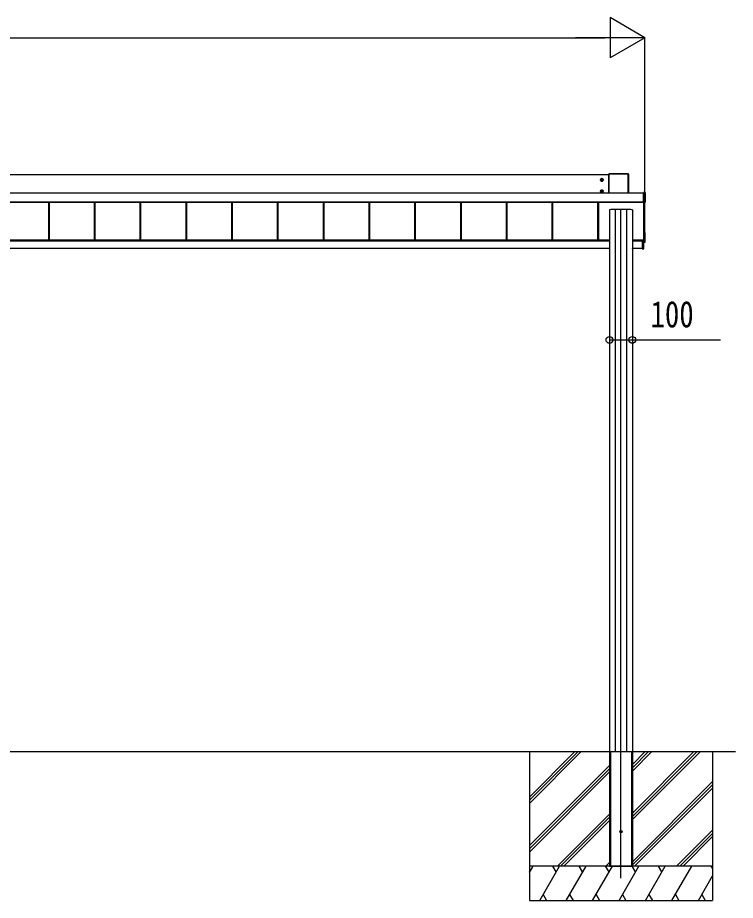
# Model space of a CAD drawing. Units: millimetres, scale not verified. Extents: x -14718 to 14718, y -10395 to 10395.
# Drawn here: x -3243 to -107, y -7998 to -4139 of the extents above; entities that cross this region are included whole.
import ezdxf
from ezdxf.enums import TextEntityAlignment as Align

# ---------------------------------------------------------------- set-up
doc = ezdxf.new("R2010")
doc.units = ezdxf.units.MM
doc.header["$LTSCALE"] = 50
for name, color, linetype in [('0-3_YKK_12', 2, 'Continuous'), ('0-4_YKK_A1', 4, 'Continuous'), ('0-5_YKK_D', 6, 'Continuous')]:
    doc.layers.add(name, color=color, linetype=linetype)
doc.styles.add('ＭＳ ゴシック', font='')
doc.styles.get('ＭＳ ゴシック').set_extended_font_data('MS Gothic')

msp = doc.modelspace()

# ---------------------------------------------------------------- linework, layer by layer
at = {"layer": '0-3_YKK_12'}
msp.add_line((-607.43, -7900), (-607.43, -4974.3), dxfattribs=at)
at = {"layer": '0-4_YKK_A1'}
for p, q in [((-660.43, -4822.65), (-660.43, -4904.81)), ((-660.09, -4822.79), (-660.43, -4822.65)), ((-660.09, -4904.81), (-660.09, -4822.79)), ((-574.93, -4822.15), (-659.93, -4822.15)), ((-659.93, -4822.15), (-659.59, -4822.29)), ((-659.59, -4822.29), (-659.59, -4822.78)), ((-659.59, -4822.29), (-575.27, -4822.29)), ((-659.59, -4822.78), (-659.59, -4904.81)), ((-575.27, -4822.78), (-659.59, -4822.78)), ((-575.27, -4822.29), (-574.93, -4822.15)), ((-575.27, -4822.29), (-575.27, -4822.78)), ((-575.27, -4904.81), (-575.27, -4822.78)), ((-574.43, -4822.65), (-574.77, -4822.79)), ((-574.77, -4822.79), (-574.77, -4904.81)), ((-574.43, -4904.81), (-574.43, -4822.65)), ((-660.43, -4826.37), (-6354.43, -4826.37)), ((-697.68, -4848.11), (-683.18, -4848.11)), ((-692.71, -4847.35), (-693.43, -4847.35)), ((-690.43, -4855.36), (-690.43, -4840.86)), ((-688.15, -4848.87), (-687.43, -4848.87)), ((-697.68, -4898.08), (-683.18, -4898.08)), ((-692.71, -4897.32), (-693.43, -4897.32)), ((-690.43, -4905.33), (-690.43, -4890.83)), ((-688.15, -4898.84), (-687.43, -4898.84)), ((-6399.93, -4904.81), (-508.93, -4904.81)), ((-6399.93, -4905.29), (-508.93, -4905.29)), ((-507.73, -4903.58), (-508.93, -4903.58)), ((-508.93, -4903.73), (-508.93, -4903.58)), ((-508.93, -4903.58), (-508.93, -4903.58)), ((-507.73, -4903.58), (-508.93, -4903.58)), ((-508.93, -4904.21), (-508.93, -4903.73)), ((-501.89, -4904.21), (-508.93, -4904.21)), ((-507.73, -4903.58), (-507.73, -4903.58)), ((-507.13, -4903.57), (-507.18, -4903.57)), ((-507.13, -4903.53), (-501.43, -4903.53)), ((-507.13, -4903.53), (-507.13, -4903.57)), ((-501.89, -4903.73), (-501.43, -4903.53)), ((-501.89, -4945.27), (-501.89, -4904.21)), ((-500.93, -4904.03), (-501.39, -4904.23)), ((-501.39, -4904.23), (-501.39, -4945.29)), ((-500.93, -4904.03), (-500.93, -4946.01)), ((-6399.93, -4944.26), (-508.93, -4944.26)), ((-6399.93, -4944.78), (-508.93, -4944.78)), ((-508.93, -4944.92), (-6399.93, -4944.92)), ((-3108.93, -4944.92), (-3108.93, -5111.15)), ((-3106.33, -4944.92), (-3106.33, -5111.15)), ((-3105.93, -4944.92), (-3105.93, -5111.15)), ((-2908.93, -4944.92), (-2908.93, -5111.15)), ((-2906.33, -4944.92), (-2906.33, -5111.15)), ((-2905.93, -4944.92), (-2905.93, -5111.15)), ((-2708.93, -4944.92), (-2708.93, -5111.15)), ((-2706.33, -4944.92), (-2706.33, -5111.15)), ((-2705.93, -4944.92), (-2705.93, -5111.15)), ((-2508.93, -4944.92), (-2508.93, -5111.15)), ((-2506.33, -4944.92), (-2506.33, -5111.15)), ((-2505.93, -4944.92), (-2505.93, -5111.15)), ((-2308.93, -4944.92), (-2308.93, -5111.15)), ((-2306.33, -4944.92), (-2306.33, -5111.15)), ((-2305.93, -4944.92), (-2305.93, -5111.15)), ((-2108.93, -4944.92), (-2108.93, -5111.15)), ((-2106.33, -4944.92), (-2106.33, -5111.15)), ((-2105.93, -4944.92), (-2105.93, -5111.15)), ((-1908.93, -4944.92), (-1908.93, -5111.15)), ((-1906.33, -4944.92), (-1906.33, -5111.15)), ((-1905.93, -4944.92), (-1905.93, -5111.15)), ((-1708.93, -4944.92), (-1708.93, -5111.15)), ((-1706.33, -4944.92), (-1706.33, -5111.15)), ((-1705.93, -4944.92), (-1705.93, -5111.15)), ((-1508.93, -4944.92), (-1508.93, -5111.15)), ((-1506.33, -4944.92), (-1506.33, -5111.15)), ((-1505.93, -4944.92), (-1505.93, -5111.15)), ((-1308.93, -4944.92), (-1308.93, -5111.15)), ((-1306.33, -4944.92), (-1306.33, -5111.15)), ((-1305.93, -4944.92), (-1305.93, -5111.15)), ((-1108.93, -4944.92), (-1108.93, -5111.15)), ((-1106.33, -4944.92), (-1106.33, -5111.15)), ((-1105.93, -4944.92), (-1105.93, -5111.15)), ((-908.93, -4944.92), (-908.93, -5111.15)), ((-906.33, -4944.92), (-906.33, -5111.15)), ((-905.93, -4944.92), (-905.93, -5111.15)), ((-708.93, -4944.92), (-708.93, -5111.15)), ((-706.33, -4944.92), (-706.33, -5111.15)), ((-705.93, -4944.92), (-705.93, -5111.15)), ((-632.24, -4977.12), (-632.24, -7347.5)), ((-582.62, -4977.12), (-582.62, -7347.5)), ((-508.93, -4945.27), (-501.89, -4945.27)), ((-508.93, -4945.78), (-508.93, -4946.33)), ((-501.89, -4945.78), (-508.93, -4945.78)), ((-508.93, -4946.33), (-507.73, -4946.33)), ((-508.93, -4946.33), (-508.93, -4946.33)), ((-508.93, -4946.33), (-507.73, -4946.33)), ((-507.73, -4946.33), (-507.73, -4946.33)), ((-507.43, -5118.98), (-507.43, -4946.34)), ((-507.13, -4946.39), (-507.13, -4946.51)), ((-501.43, -4946.51), (-507.13, -4946.51)), ((-502.43, -5118.93), (-502.43, -4946.51)), ((-501.89, -4945.27), (-501.89, -4945.78)), ((-501.43, -4946.51), (-501.89, -4945.78)), ((-501.39, -4945.29), (-500.93, -4946.01)), ((-657.43, -4978.86), (-657.43, -7343.5)), ((-557.43, -4978.86), (-557.43, -7343.5)), ((-501.9, -5078.41), (-502.43, -5078.38)), ((-501.43, -5119.97), (-501.43, -5078.91)), ((-657.43, -5111.15), (-6297.43, -5111.15)), ((-657.43, -5113.15), (-6297.43, -5113.15)), ((-657.43, -5116.02), (-6293.43, -5116.02)), ((-510.43, -5111.15), (-557.43, -5111.15)), ((-514.43, -5113.15), (-557.43, -5113.15)), ((-514.43, -5116.02), (-557.43, -5116.02)), ((-509.43, -5111.5), (-514.43, -5111.49)), ((-514.43, -5115.78), (-514.43, -5111.49)), ((-514.43, -5115.78), (-514.43, -5115.98)), ((-508.71, -5115.79), (-514.43, -5115.78)), ((-514.43, -5116.28), (-508.23, -5116.29)), ((-510.93, -5110.76), (-507.73, -5110.76)), ((-510.93, -5111.15), (-510.93, -5110.76)), ((-510.43, -5111.15), (-510.43, -5111.44)), ((-510.43, -5111.44), (-510.43, -5111.49)), ((-509.43, -5111.5), (-509.43, -5110.76)), ((-508.71, -5113.21), (-508.71, -5115.79)), ((-508.71, -5113.21), (-508.43, -5113.21)), ((-508.71, -5115.79), (-508.43, -5115.79)), ((-508.23, -5115.99), (-508.23, -5113.01)), ((-508.23, -5115.99), (-508.23, -5115.99)), ((-508.21, -5110.76), (-508.21, -5112.71)), ((-508.21, -5112.71), (-507.93, -5112.71)), ((-508.21, -5116.29), (-507.93, -5116.29)), ((-507.93, -5112.71), (-507.93, -5110.76)), ((-507.93, -5116.29), (-507.93, -5112.71)), ((-507.93, -5149.38), (-507.93, -5116.29)), ((-502.43, -5119.5), (-507.93, -5119.83)), ((-507.93, -5121.09), (-501.9, -5120.71)), ((-507.93, -5121.09), (-501.9, -5120.71)), ((-501.9, -5120.46), (-507.61, -5120.81)), ((-507.61, -5120.81), (-507.61, -5120.86)), ((-502.93, -5119.48), (-506.93, -5119.48)), ((-502.43, -5119.5), (-502.43, -5118.93)), ((-501.9, -5120.71), (-501.9, -5120.46)), ((-501.9, -5120.71), (-501.9, -5120.71)), ((-501.43, -5119.97), (-501.43, -5120.21)), ((-658.28, -5147.5), (-6293.43, -5147.5)), ((-658.43, -5149.68), (-658.3, -5147.5)), ((-658.28, -5147.5), (-657.8, -5147.5)), ((-657.8, -5147.5), (-657.93, -5149.68)), ((-657.43, -5147.5), (-657.8, -5147.5)), ((-557.06, -5147.5), (-557.43, -5147.5)), ((-557.43, -5149.68), (-556.93, -5149.68)), ((-556.93, -5150), (-557.43, -5150)), ((-557.06, -5147.5), (-556.58, -5147.5)), ((-556.93, -5149.68), (-557.06, -5147.5)), ((-556.93, -5150), (-556.93, -5149.68)), ((-556.73, -5150), (-556.93, -5150)), ((-514.43, -5147.5), (-556.58, -5147.5)), ((-556.56, -5147.5), (-556.43, -5149.68)), ((-514.43, -5150.06), (-508.21, -5149.68)), ((-514.43, -5149.76), (-514.43, -5150.06)), ((-507.93, -5149.38), (-508.21, -5149.38)), ((-12157.43, -7347.5), (-107.43, -7347.5)), ((-1007.43, -7347.5), (-1007.43, -7997.5)), ((-1007.43, -7574.13), (-780.8, -7347.5)), ((-1007.43, -7545.85), (-809.08, -7347.5)), ((-1007.43, -7559.99), (-795, -7347.56)), ((-657.43, -7343.5), (-657.43, -7847.5)), ((-657.43, -7347.5), (-657.13, -7347.5)), ((-657.43, -7347.5), (-657.43, -7847.5)), ((-657.13, -7347.5), (-557.73, -7347.5)), ((-654.93, -7347.5), (-654.93, -7847.5)), ((-653.43, -7347.5), (-653.43, -7847.5)), ((-561.43, -7347.5), (-561.43, -7847.5)), ((-559.93, -7347.5), (-559.93, -7847.5)), ((-557.43, -7343.5), (-557.43, -7847.5)), ((-557.43, -7347.5), (-557.43, -7847.5)), ((-557.43, -7432.5), (-472.43, -7347.5)), ((-557.43, -7418.36), (-486.57, -7347.5)), ((-557.43, -7404.21), (-500.72, -7347.5)), ((-557.43, -7644.63), (-260.34, -7347.54)), ((-557.43, -7630.49), (-274.48, -7347.54)), ((-557.43, -7616.35), (-288.62, -7347.54)), ((-207.43, -7347.5), (-207.43, -7997.5)), ((-1007.43, -7757.98), (-657.43, -7407.98)), ((-1007.43, -7772.12), (-657.43, -7422.12)), ((-1007.43, -7786.26), (-657.43, -7436.26)), ((-557.43, -7828.48), (-207.43, -7478.48)), ((-557.43, -7842.62), (-207.43, -7492.62)), ((-548.17, -7847.5), (-207.43, -7506.76)), ((-884.82, -7847.5), (-657.43, -7620.11)), ((-870.68, -7847.5), (-657.43, -7634.25)), ((-856.54, -7847.5), (-657.43, -7648.4)), ((-364.32, -7847.5), (-207.43, -7690.61)), ((-350.18, -7847.5), (-207.43, -7704.75)), ((-336.04, -7847.5), (-207.43, -7718.89)), ((-672.69, -7847.5), (-657.43, -7832.24)), ((-207.43, -7847.5), (-1007.43, -7847.5)), ((-1007.43, -7876.44), (-990.72, -7847.5)), ((-207.43, -7847.5), (-1007.43, -7847.5)), ((-1005.72, -7873.48), (-1007.43, -7870.52)), ((-961.85, -7997.5), (-875.25, -7847.5)), ((-890.25, -7873.48), (-905.25, -7847.5)), ((-846.38, -7997.5), (-759.78, -7847.5)), ((-774.78, -7873.48), (-789.78, -7847.5)), ((-730.91, -7997.5), (-644.31, -7847.5)), ((-659.31, -7873.48), (-674.31, -7847.5)), ((-657.43, -7847.5), (-557.43, -7847.5)), ((-615.44, -7997.5), (-528.84, -7847.5)), ((-543.84, -7873.48), (-558.84, -7847.5)), ((-499.97, -7997.5), (-413.37, -7847.5)), ((-428.37, -7873.48), (-443.37, -7847.5)), ((-384.5, -7997.5), (-297.9, -7847.5)), ((-207.43, -7856.16), (-212.43, -7847.5)), ((-269.03, -7997.5), (-207.43, -7890.8)), ((-946.86, -7971.52), (-931.86, -7997.5)), ((-831.39, -7971.52), (-816.39, -7997.5)), ((-715.92, -7971.52), (-700.92, -7997.5)), ((-600.44, -7971.52), (-585.44, -7997.5)), ((-484.98, -7971.52), (-469.98, -7997.5)), ((-369.5, -7971.52), (-354.51, -7997.5)), ((-254.03, -7971.52), (-239.04, -7997.5)), ((-1007.43, -7997.5), (-207.43, -7997.5))]:
    msp.add_line(p, q, dxfattribs=at)
for points in [[(-690.43, -4842.34), (-695.43, -4845.22), (-695.43, -4851), (-690.43, -4853.88), (-685.43, -4851), (-685.43, -4845.22)], [(-690.43, -4892.31), (-695.43, -4895.19), (-695.43, -4900.97), (-690.43, -4903.85), (-685.43, -4900.97), (-685.43, -4895.19)]]:
    msp.add_lwpolyline(points, close=True, dxfattribs=at)
for points in [[(-693.43, -4847.35), (-693.43, -4848.87), (-692.71, -4848.87)], [(-689.67, -4845.83), (-689.67, -4845.11), (-691.19, -4845.11), (-691.19, -4845.83)], [(-691.19, -4850.39), (-691.19, -4851.11), (-689.67, -4851.11), (-689.67, -4850.39)], [(-687.43, -4848.87), (-687.43, -4847.35), (-688.15, -4847.35)], [(-693.43, -4897.32), (-693.43, -4898.84), (-692.71, -4898.84)], [(-689.67, -4895.8), (-689.67, -4895.08), (-691.19, -4895.08), (-691.19, -4895.8)], [(-691.19, -4900.36), (-691.19, -4901.08), (-689.67, -4901.08), (-689.67, -4900.36)], [(-687.43, -4898.84), (-687.43, -4897.32), (-688.15, -4897.32)], [(-508.93, -4903.73), (-501.89, -4903.73), (-501.89, -4904.21)], [(-508.93, -4945.78), (-508.93, -4945.27), (-508.93, -4904.21)], [(-508.25, -5115.99), (-514.43, -5115.98), (-514.43, -5116.28), (-514.43, -5149.76)], [(-508.21, -5116.29), (-508.21, -5149.38), (-514.43, -5149.76)], [(-508.43, -5115.81), (-508.43, -5115.79), (-508.43, -5113.21)], [(-508.23, -5115.99), (-508.23, -5115.99), (-508.24, -5115.99)], [(-657.43, -5150), (-657.93, -5150), (-658.13, -5150)], [(-657.93, -5150), (-657.93, -5149.68), (-657.43, -5149.68)], [(-657.13, -7347.5), (-557.73, -7347.5), (-557.43, -7347.5)]]:
    msp.add_lwpolyline(points, dxfattribs=at)
for centre, radius in [((-690.43, -4848.11), 6.25), ((-690.43, -4848.11), 5), ((-690.43, -4898.08), 6.25), ((-690.43, -4898.08), 5), ((-607.43, -7697.5), 5)]:
    msp.add_circle(centre, radius, dxfattribs=at)
for centre, radius, start, end in [((-659.59, -4822.79), 0.5, 90.15046, 179.81463), ((-659.71, -4826.89), 4.12, 88.40447, 95.35624), ((-575.27, -4822.79), 0.5, 0.18537, 89.84954), ((-575.15, -4826.89), 4.12, 84.64376, 91.59553), ((-690.43, -4848.11), 5.58, 153.74848, 206.25152), ((-690.43, -4848.11), 5.58, 93.74848, 146.25152), ((-690.43, -4848.11), 5.58, 213.74848, 266.25152), ((-692.71, -4845.83), 1.52, 270, 0), ((-692.71, -4850.39), 1.52, 0, 90), ((-690.43, -4848.11), 5.58, 33.74848, 86.25152), ((-690.43, -4848.11), 5.58, 273.74848, 326.25152), ((-688.15, -4845.83), 1.52, 180, 270), ((-688.15, -4850.39), 1.52, 90, 180), ((-690.43, -4848.11), 5.58, 333.74848, 26.25152), ((-690.43, -4898.08), 5.58, 153.74848, 206.25152), ((-690.43, -4898.08), 5.58, 93.74848, 146.25152), ((-692.71, -4895.8), 1.52, 270, 0), ((-692.71, -4900.36), 1.52, 0, 90), ((-690.43, -4898.08), 5.58, 33.74848, 86.25152), ((-688.15, -4895.8), 1.52, 180, 270), ((-688.15, -4900.36), 1.52, 90, 180), ((-690.43, -4898.08), 5.58, 333.74848, 26.25152), ((-690.43, -4898.08), 5.58, 213.74848, 266.25152), ((-690.43, -4898.08), 5.58, 273.74848, 326.25152), ((-507.29, -4902.17), 1.41, 271.33232, 274.49739), ((-501.89, -4904.23), 0.5, 0.18537, 89.84954), ((-501.78, -4908.33), 4.12, 84.64376, 91.59553), ((-507.64, -4948.95), 2.62, 81.42612, 92.09097), ((-507.13, -4946.09), 0.301, 243.24083, 270.00691), ((-501.78, -4949.39), 4.12, 84.64376, 91.59553), ((-501.89, -4945.28), 0.502, 270.31408, 359.651), ((-501.93, -5078.91), 0.5, 0.01604, 86.51881), ((-508.64, -5117.78), 1.98, 83.79926, 91.95127), ((-508.25, -5116.29), 0.3, 87.77338, 89.77816), ((-508.25, -5116.14), 0.141, 85.77463, 89.9759), ((-509.48, -5116.22), 1.25, 356.45735, 10.27369), ((-509.44, -5116.17), 1.21, 354.17006, 8.37745), ((-509.56, -5112.78), 1.35, 350.09675, 2.91202), ((-508.23, -5112.71), 0.3, 269.98255, 359.98254), ((-508.23, -5116.29), 0.3, 0, 89.87763), ((-509.43, -5116.22), 1.22, 356.27163, 10.47203), ((-507.63, -5120.51), 0.3, 180.0189, 273.51595), ((-507.63, -5120.56), 0.3, 180.0189, 273.51595), ((-507.73, -5110.46), 0.3, 269.98255, 359.98252), ((-506.93, -5118.98), 0.5, 180.01746, 270.01745), ((-502.93, -5118.98), 0.5, 269.98255, 359.98254), ((-501.93, -5119.97), 0.5, 273.48119, 359.98396), ((-501.93, -5120.21), 0.5, 273.6197, 0), ((-501.93, -5120.21), 0.5, 273.48119, 359.98396), ((-658.13, -5149.7), 0.3, 176.5, 270), ((-556.73, -5149.7), 0.3, 270, 3.5), ((-508.23, -5149.38), 0.3, 273.5, 0), ((-509.44, -5149.53), 1.24, 353.06854, 6.93146)]:
    msp.add_arc(centre, radius, start, end, dxfattribs=at)
for centre, major_axis, ratio, start_param, end_param in [((-659.93, -4822.65), (0.382, -0.325), 0.996231, 2.2770247, 3.8440941), ((-574.93, -4822.65), (0.382, 0.325), 0.996231, 5.5806839, 7.1477533), ((-507.73, -4903.57), (0.6, 0), 0.026226, 4.712389, 5.6461648), ((-507.13, -4903.83), (0, 0.3), 0.998743, 6.2831853, 6.8214342), ((-507.73, -4903.57), (0.6, 0), 0.026226, 5.6461648, 6.2831853), ((-501.43, -4904.03), (0.382, 0.325), 0.996231, 5.5806839, 7.1477533), ((-607.43, -4978.86), (50, 0), 0.04, 6.2831853, 9.424778), ((-507.73, -4946.39), (0.6, 0), 0.096025, 6.2831853, 7.8539816), ((-507.13, -4946.21), (0, 0.3), 0.998743, 2.0534275, 3.1415927), ((-501.43, -4946.01), (0.382, -0.325), 0.996231, 5.4186173, 6.9856867), ((-508.21, -5113.21), (-0.301, 0.4), 0.997782, 5.6362522, 7.2070486), ((-508.73, -5115.79), (-0.001, 0.2), 0.09157, 4.6769241, 4.7117655), ((-508.23, -5115.79), (0.482, 0.007), 0.414889, 3.1353871, 4.6694768), ((-508.23, -5113.21), (-0.108, 0.169), 0.994155, 5.7105836, 7.28138), ((-508.23, -5115.79), (0.145, 0.15), 0.921201, 2.3804184, 3.9145081), ((-508.21, -5115.79), (-0.301, 0.4), 0.997782, 2.4579529, 2.4946596), ((-508.21, -5120.89), (0.6, 0.037), 0.034769, 5.198958, 6.2810574), ((-657.93, -5149.7), (0.5, -0.018), 0.036539, 1.5736281, 3.1406975), ((-556.93, -5149.7), (0.5, 0.018), 0.036539, 0.0008951, 1.5679645)]:
    msp.add_ellipse(centre, major_axis=major_axis, ratio=ratio, start_param=start_param, end_param=end_param, dxfattribs=at)
at = {"layer": '0-5_YKK_D'}
for p, q in [((-502.43, -4226.37), (-653.99, -4138.87)), ((-653.99, -4138.87), (-653.99, -4313.87)), ((-12137.43, -4226.37), (-677.43, -4226.37)), ((-502.43, -4226.37), (-805.54, -4226.37)), ((-502.43, -4226.37), (-653.99, -4313.87)), ((-502.43, -4945.51), (-502.43, -4225.37))]:
    msp.add_line(p, q, dxfattribs=at)
msp.add_lwpolyline([(-657.43, -5547.5), (-557.43, -5547.5), (-172.33, -5547.5)], dxfattribs=at)
for centre in [(-657.43, -5547.5), (-557.43, -5547.5)]:
    msp.add_circle(centre, 14.88, dxfattribs=at)

# ---------------------------------------------------------------- texts
at = {"layer": '0-5_YKK_D', "style": 'ＭＳ ゴシック', "width": 0.8}
msp.add_text('100', height=115.5, dxfattribs=at).set_placement((-477.93, -5527.5), align=Align.BOTTOM_LEFT)

doc.saveas('drawing.dxf')
